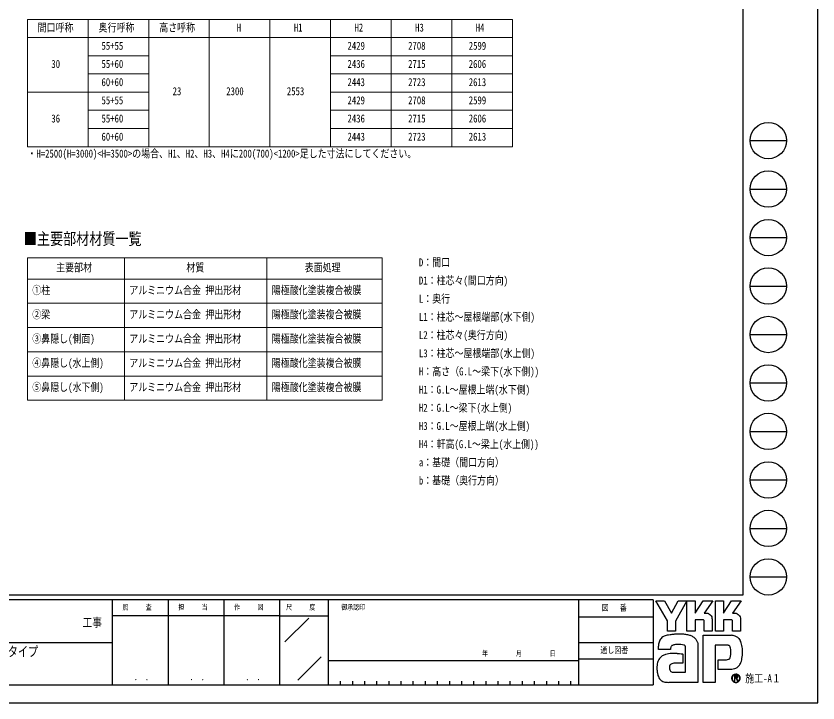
# Model space of a CAD drawing. Units: millimetres, scale not verified. Extents: x -16820 to 16820, y -11880 to 11880.
# Drawn here: x 3592 to 16820, y -11880 to -545 of the extents above; entities that cross this region are included whole.
import ezdxf
from ezdxf.enums import TextEntityAlignment as Align

# ---------------------------------------------------------------- set-up
doc = ezdxf.new("R2010")
doc.units = ezdxf.units.MM
doc.header["$LTSCALE"] = 50
doc.layers.add('0-1_TABLE1', color=7, linetype='Continuous', lineweight=18)
doc.layers.add('0-2_USER1', color=3, linetype='Continuous')
doc.layers.add('0-8_YKK_ZWAK', color=7, linetype='Continuous')
doc.styles.add('ＭＳ ゴシック', font='')
doc.styles.get('ＭＳ ゴシック').set_extended_font_data('MS Gothic')

msp = doc.modelspace()

# ---------------------------------------------------------------- linework, layer by layer
at = {"layer": '0-1_TABLE1'}
for p, q in [((3780.5, -601), (11780.5, -601)), ((3780.5, -601), (3780.5, -2701)), ((4780.5, -601), (4780.5, -2701)), ((5780.5, -601), (5780.5, -2701)), ((6780.5, -601), (6780.5, -2701)), ((7780.5, -601), (7780.5, -2701)), ((8780.5, -601), (8780.5, -2701)), ((9780.5, -601), (9780.5, -2701)), ((10780.5, -601), (10780.5, -2701)), ((11780.5, -601), (11780.5, -2701)), ((3780.5, -901), (11780.5, -901)), ((4780.5, -1201), (5780.5, -1201)), ((8780.5, -1201), (11780.5, -1201)), ((4780.5, -1501), (5780.5, -1501)), ((8780.5, -1501), (11780.5, -1501)), ((3780.5, -1801), (5780.5, -1801)), ((8780.5, -1801), (11780.5, -1801)), ((4780.5, -2101), (5780.5, -2101)), ((8780.5, -2101), (11780.5, -2101)), ((4780.5, -2401), (5780.5, -2401)), ((8780.5, -2401), (11780.5, -2401)), ((3780.5, -2701), (11780.5, -2701)), ((3780.5, -4535), (9630.5, -4535)), ((3780.5, -4535), (3780.5, -6885)), ((5380.5, -4535), (5380.5, -6885)), ((7730.5, -4535), (7730.5, -6885)), ((9630.5, -4535), (9630.5, -6885)), ((3780.5, -4885), (9630.5, -4885)), ((3780.5, -5285), (9630.5, -5285)), ((3780.5, -5685), (9630.5, -5685)), ((3780.5, -6085), (9630.5, -6085)), ((3780.5, -6485), (9630.5, -6485)), ((3780.5, -6885), (9630.5, -6885))]:
    msp.add_line(p, q, dxfattribs=at)
at = {"layer": '0-8_YKK_ZWAK'}
for p, q in [((15580.08, 11100), (15580.08, -10100)), ((15700.08, -2600), (16300.08, -2600)), ((15700.08, -3400), (16300.08, -3400)), ((15700.08, -4200), (16300.08, -4200)), ((15700.08, -5000), (16300.08, -5000)), ((15700.08, -5800), (16300.08, -5800)), ((15700.08, -6600), (16300.08, -6600)), ((15700.08, -7400), (16300.08, -7400)), ((15700.08, -8200), (16300.08, -8200)), ((15700.08, -9000), (16300.08, -9000)), ((15700.08, -9800), (16300.08, -9800)), ((15580.08, -10100), (-15619.92, -10100)), ((5180.08, -10180), (-19.92, -10180)), ((6100.08, -10180), (6100.08, -11580)), ((7020.08, -10180), (7020.08, -11580)), ((7940.08, -10180), (7940.08, -11580)), ((8740.08, -10180), (7940.08, -10180)), ((12870.08, -10180), (8740.08, -10180)), ((8740.08, -10180), (8740.08, -11580)), ((12870.08, -10180), (12870.08, -11580)), ((14100.08, -10180), (12870.08, -10180)), ((14100.08, -10180), (14100.08, -11580)), ((7940.08, -10440), (5180.08, -10440)), ((7940.08, -10440), (8740.08, -10440)), ((8028.42, -10873.16), (8420.15, -10481.43)), ((12870.08, -10460), (14100.08, -10460)), ((-19.92, -10880), (5180.08, -10880)), ((12870.08, -10880), (14100.08, -10880)), ((8242.69, -11503.95), (8627.57, -11119.07)), ((8740.08, -11180), (12870.08, -11180)), ((14100.08, -11160), (12870.08, -11160)), ((15516.66, -11422.88), (15516.66, -11422.88)), ((-19.92, -11580), (5180.08, -11580)), ((5180.08, -11580), (7940.08, -11580)), ((7940.08, -11580), (8740.08, -11580)), ((8740.08, -11580), (12870.08, -11580)), ((8940.08, -11520), (8940.08, -11580)), ((9140.08, -11520), (9140.08, -11580)), ((9340.08, -11520), (9340.08, -11580)), ((9540.08, -11520), (9540.08, -11580)), ((9740.08, -11520), (9740.08, -11580)), ((9940.08, -11520), (9940.08, -11580)), ((10140.08, -11520), (10140.08, -11580)), ((10340.08, -11520), (10340.08, -11580)), ((10540.08, -11520), (10540.08, -11580)), ((10740.08, -11520), (10740.08, -11580)), ((10940.08, -11520), (10940.08, -11580)), ((11140.08, -11520), (11140.08, -11580)), ((11340.08, -11520), (11340.08, -11580)), ((11540.08, -11520), (11540.08, -11580)), ((11740.08, -11520), (11740.08, -11580)), ((11940.08, -11520), (11940.08, -11580)), ((12140.08, -11520), (12140.08, -11580)), ((12340.08, -11520), (12340.08, -11580)), ((12540.08, -11520), (12540.08, -11580)), ((12740.08, -11520), (12740.08, -11580)), ((12870.08, -11580), (14100.08, -11580)), ((15466.69, -11535.92), (15466.69, -11535.92))]:
    msp.add_line(p, q, dxfattribs=at)
for points in [[(-16820, -11880), (16820, -11880), (16820, 11880), (-16820, 11880)], [(14144.08, -10192), (14291.32, -10192), (14401.89, -10400.4), (14512.16, -10192), (14659.51, -10192), (14470.69, -10527.96), (14470.69, -10696.54), (14336.39, -10696.54), (14336.39, -10523.43)]]:
    msp.add_lwpolyline(points, close=True, dxfattribs=at)
for points in [[(7940.08, -10180), (5180.08, -10180), (5180.08, -11580)], [(14922.19, -10506.44), (14795.08, -10506.44), (14795.08, -10696.39), (14659.66, -10696.39), (14659.66, -10192), (14795.08, -10192), (14795.08, -10398.34), (14928.28, -10192), (15087.35, -10192), (14944.64, -10400.85), (14949.7, -10400.85), (14955.28, -10400.85), (14961.01, -10400.85), (14966.53, -10400.85), (14971.46, -10400.85), (14975.44, -10400.85), (14978.1, -10400.85), (14979.07, -10400.85)], [(15390.05, -10506.44), (15263.08, -10506.44), (15263.08, -10696.54), (15127.58, -10696.54), (15127.58, -10192), (15263.08, -10192), (15263.08, -10398.34), (15396.13, -10192), (15555.21, -10192), (15412.49, -10400.85), (15417.6, -10400.85), (15423.21, -10400.85), (15428.95, -10400.85), (15434.45, -10400.85), (15439.37, -10400.85), (15443.32, -10400.85), (15445.97, -10400.85), (15446.93, -10400.85)], [(15018.02, -10408.85), (15034.2, -10418.09), (15047.89, -10430.13), (15058.9, -10444.47), (15067.02, -10460.6), (15072.04, -10477.99), (15073.77, -10496.14), (15073.77, -10696.87), (14941.64, -10696.87), (14941.64, -10525.64)], [(15485.93, -10408.85), (15502.15, -10418.09), (15515.9, -10430.13), (15526.96, -10444.47), (15535.13, -10460.6), (15540.19, -10477.99), (15541.92, -10496.14), (15541.92, -10696.54), (15409.5, -10696.54), (15409.5, -10525.64)], [(15315.48, -10926.03), (15124.78, -10926.03), (15124.78, -11540), (14924.92, -11540), (14924.92, -10763.17), (15389.41, -10763.17)], [(15514.85, -10818.05), (15527.89, -10834.5), (15537.65, -10850.44), (15544.46, -10864.86)], [(14419.18, -10929.25), (14409.89, -10934.48), (14402.64, -10940.87), (14397.15, -10948.33), (14393.17, -10956.78), (14390.42, -10966.12), (14388.64, -10976.28), (14387.56, -10987.16), (14386.92, -10998.67), (14186.98, -10999.16), (14187.56, -10971.81), (14188.67, -10941.09)], [(14830.83, -10876.66), (14836.51, -10899.61), (14839.72, -10924.17), (14840.74, -10950.34), (14840.74, -11540), (14358.21, -11540)], [(14495.79, -11062.11), (14533.63, -11064.61), (14563.38, -11067.94), (14582.84, -11071.07), (14589.82, -11072.93), (14589.82, -11225.89), (14567.69, -11223.56), (14543.42, -11222.24), (14518.59, -11221.73), (14494.75, -11221.81), (14473.47, -11222.25), (14456.33, -11222.84), (14444.9, -11223.35), (14440.74, -11223.57), (14423.45, -11226.73), (14408.54, -11231.68), (14396.01, -11238.45), (14385.87, -11247.08), (14378.11, -11257.59), (14372.73, -11270.02), (14369.74, -11284.4), (14369.14, -11300.76), (14371.05, -11318.75), (14374.87, -11333.63), (14380.37, -11345.67), (14387.31, -11355.16), (14395.44, -11362.38), (14404.54, -11367.62), (14414.35, -11371.16), (14424.64, -11373.29), (14637.05, -11373.29), (14637.05, -10980.3), (14637.11, -10972.5), (14636.7, -10964.89), (14635.71, -10957.55), (14634, -10950.58), (14631.45, -10944.1), (14627.94, -10938.19), (14623.35, -10932.95), (14617.55, -10928.5)], [(14617.55, -10928.5), (14605.09, -10923.61), (14585.18, -10919.46), (14559.76, -10916.41), (14530.83, -10914.78), (14500.33, -10914.91), (14470.25, -10917.14)], [(15383.31, -11043.99), (15383.06, -11018.53), (15381.84, -10995.59), (15378.97, -10975.45), (15373.75, -10958.37)], [(15498.25, -11283.89), (15479.8, -11298.23), (15460.58, -11309.5), (15440.73, -11317.92), (15420.4, -11323.68), (15399.74, -11326.98), (15378.88, -11328.04), (15173.44, -11328.04), (15173.44, -11166.65), (15289.29, -11166.65), (15310.65, -11166.35), (15329.43, -11164.54), (15345.54, -11159.81)], [(15498.42, -11450.39), (15498.33, -11448.04), (15498.03, -11445.79), (15497.55, -11443.62), (15496.87, -11441.55), (15496.01, -11439.59), (15494.96, -11437.75), (15493.73, -11436.03), (15492.32, -11434.45), (15490.47, -11432.81), (15488.41, -11431.38), (15486.16, -11430.17), (15483.73, -11429.17), (15481.11, -11428.39), (15478.33, -11427.83), (15475.4, -11427.49), (15472.31, -11427.37), (15441.99, -11427.37), (15441.99, -11516.56), (15451.16, -11516.56), (15451.16, -11436.47), (15472.31, -11436.47), (15474.49, -11436.54), (15476.55, -11436.75), (15478.47, -11437.11), (15480.25, -11437.6), (15481.89, -11438.22), (15483.37, -11438.98), (15484.7, -11439.87), (15485.86, -11440.89)], [(15489.44, -11450.39), (15488.88, -11454.67), (15487.35, -11458.05), (15485.05, -11460.63), (15482.18, -11462.5), (15478.97, -11463.78), (15475.62, -11464.56), (15472.33, -11464.96), (15469.31, -11465.06), (15461.38, -11465.06), (15465.38, -11471.88), (15491.57, -11516.86), (15502.06, -11516.86), (15476.8, -11473.56), (15479.17, -11473.09), (15481.42, -11472.5), (15483.56, -11471.78), (15485.58, -11470.93), (15487.47, -11469.96), (15489.23, -11468.86), (15490.85, -11467.64), (15492.32, -11466.3)]]:
    msp.add_lwpolyline(points, dxfattribs=at)
for centre in [(16000.08, -2600), (16000.08, -3400), (16000.08, -4200), (16000.08, -5000), (16000.08, -5800), (16000.08, -6600), (16000.08, -7400), (16000.08, -8200), (16000.08, -9000), (16000.08, -9800)]:
    msp.add_circle(centre, 300, dxfattribs=at)
for centre, radius, start, end in [((14979.26, -10500.76), 99.91, 78.26798, 90.11215), ((14980.7, -10493.48), 92.5, 66.19963, 78.22058), ((15447.12, -10500.93), 100.09, 78.27851, 90.10826), ((15448.5, -10493.92), 92.94, 66.2483, 78.23226), ((14922.9, -10525.17), 18.75, 358.57817, 92.1683), ((15390.84, -10525.08), 18.66, 358.29941, 92.43455), ((14366.42, -10925.15), 174.32, 152.2125, 163.4865), ((14339.75, -10911.36), 144.29, 138.03852, 152.12015), ((14339.73, -10912.03), 144.73, 122.60463, 137.83438), ((14358.86, -10942.98), 181.11, 108.37421, 122.42809), ((14389.17, -11050.77), 293, 100.93159, 107.35499), ((14488.21, -11531.27), 783.59, 97.86054, 101.37938), ((14534.71, -11854.32), 1109.97, 94.90201, 97.9576), ((14537.88, -11880.18), 1136.01, 91.6169, 94.94971), ((14533.48, -11696.24), 952.01, 87.51794, 91.66439), ((14545.84, -11431.1), 686.59, 81.92631, 87.59083), ((14582.35, -11180.92), 433.76, 73.67137, 82.05943), ((14636.5, -10999.67), 244.6, 60.60528, 73.9085), ((14658.67, -10955.46), 195.21, 52.17347, 59.90542), ((14678.5, -10929.79), 162.78, 43.55042, 52.14561), ((14689.43, -10919.23), 147.59, 34.48659, 43.50182), ((14689.5, -10919.01), 147.4, 25.58915, 34.43128), ((15381.82, -10976.85), 213.82, 78.73198, 87.96551), ((15388.09, -10944.79), 181.15, 69.03034, 78.69541), ((15393.93, -10929.2), 164.51, 59.39484, 68.9885), ((15396.64, -10924.46), 159.04, 50.3012, 59.3616), ((15395.65, -10925.57), 160.53, 42.05209, 50.28551), ((14551.22, -10961.83), 363.14, 171.55622, 176.72493), ((14428.16, -10943.47), 238.72, 163.48385, 171.57982), ((14471.96, -11054.52), 135.93, 102.4979, 112.84632), ((14498.26, -11167.97), 252.4, 96.37207, 102.75341), ((14676.39, -10925.15), 161.88, 17.43089, 25.54591), ((15316.57, -11024.04), 98.02, 77.94572, 90.63794), ((15325.08, -10984.07), 57.15, 60.20991, 77.92418), ((15330.61, -10973.68), 45.39, 39.8078, 59.75378), ((15322.85, -10979.62), 55.15, 22.65544, 39.38165), ((15316.37, -10971.25), 251.69, 14.76267, 25.00486), ((15162.01, -11013.32), 411.68, 7.9139, 14.95041), ((15007.83, -11035.74), 567.48, 2.54376, 8.01251), ((14343.5, -11258.05), 178.07, 120.60724, 130.53081), ((14362.46, -11290.29), 215.47, 112.58838, 120.58162), ((14387.97, -11351.6), 281.87, 106.61303, 112.59024), ((14428.1, -11486.45), 422.57, 99.87193, 106.59825), ((14450.58, -11613.09), 551.18, 94.78469, 99.91711), ((14461.52, -11739.08), 677.65, 90.80099, 94.81812), ((14463.18, -11832.9), 771.48, 87.57779, 90.82714), ((15169.99, -11067.03), 212.44, 347.14308, 355.40008), ((14928.81, -11046.31), 454.5, 355.2339, 0.29193), ((14944.68, -11042.01), 630.7, 352.8937, 357.82206), ((14919.45, -11040.38), 655.97, 357.76419, 2.60674), ((14435.93, -11282.78), 272.02, 164.97537, 174.56739), ((14369.83, -11265.16), 203.61, 153.89178, 164.94341), ((14339.71, -11250.68), 170.2, 142.04688, 153.80771), ((14333.9, -11246.51), 163.05, 130.60221, 141.94427), ((15326.88, -11117.71), 46.05, 293.91672, 314.09376), ((15320.6, -11112.17), 54.4, 314.78099, 333.92928), ((15280.2, -11092.55), 99.31, 334.00676, 347.34989), ((15401.44, -11157.7), 157.39, 326.23251, 339.61931), ((15253.62, -11100.47), 315.9, 339.22498, 347.31457), ((15076.6, -11059.17), 497.67, 347.15166, 352.97565), ((14552.53, -11293.95), 389.16, 174.55588, 182.47272), ((14769.99, -11290.53), 606.59, 181.90948, 187.89042), ((14514.77, -11326.42), 348.86, 187.80471, 196.36971), ((15364.91, -11133.55), 200.95, 311.57033, 318.66243), ((15341.65, -11113.15), 231.89, 318.67367, 325.29112), ((14380.02, -11366.23), 208.35, 196.3102, 208.20993), ((14321.34, -11397.46), 141.88, 208.29777, 223.35561), ((14308.1, -11409.1), 124.27, 223.64205, 239.63663), ((15466.38, -11472.84), 70.14, 179.86065, 225.14399), ((15466.81, -11472.76), 70.56, 90.09157, 179.92363), ((15466.36, -11472.53), 62.75, 134.8007, 180.12175), ((15466.11, -11472.93), 62.49, 179.75513, 225.29722), ((15466.55, -11472.18), 62.62, 89.86602, 135.149), ((15466.82, -11472.65), 63.1, 45.03108, 90.11509), ((15466.59, -11472.56), 63.35, 270.09072, 359.90926), ((15466.8, -11472.62), 70.43, 44.93442, 90.08536), ((15476.03, -11450.01), 13.41, 358.3894, 42.86139), ((15476.3, -11451.03), 22.14, 316.37674, 1.6565), ((15466.86, -11472.67), 63.09, 0.00643, 45.07115), ((15467.36, -11472.41), 69.88, 359.78949, 45.13288), ((15467.19, -11472.95), 70.06, 314.92572, 0.23508), ((14319.09, -11389.12), 147.06, 239.8785, 253.65355), ((14339.2, -11320.03), 219.02, 253.69102, 263.74909), ((14356.23, -11168.39), 371.62, 263.68487, 270.30455), ((15466.71, -11472.84), 70.37, 224.94536, 269.98445), ((15466.57, -11473.5), 62.42, 224.62822, 270.10973), ((15466.71, -11472.5), 70.72, 269.98802, 314.93777)]:
    msp.add_arc(centre, radius, start, end, dxfattribs=at)

# ---------------------------------------------------------------- texts
at = {"layer": '0-1_TABLE1', "style": 'ＭＳ ゴシック', "width": 0.8}
for s, p in [('間口呼称', (3949.3, -841)), ('奥行呼称', (4954.1, -841)), ('高さ呼称', (5954.1, -841)), ('H', (7232.5, -841)), ('H1', (8174.9, -841)), ('H2', (9174.9, -841)), ('H3', (10174.9, -841)), ('H4', (11174.9, -841)), ('55+55', (5002.1, -1141)), ('2429', (9059.7, -1141)), ('2708', (10059.7, -1141)), ('2599', (11059.7, -1141)), ('30', (4174.9, -1441)), ('55+60', (5002.1, -1441)), ('2436', (9059.7, -1441)), ('2715', (10059.7, -1441)), ('2606', (11059.7, -1441)), ('60+60', (5002.1, -1741)), ('2443', (9059.7, -1741)), ('2723', (10059.7, -1741)), ('2613', (11059.7, -1741)), ('23', (6174.9, -1891)), ('2300', (7059.7, -1891)), ('2553', (8059.7, -1891)), ('55+55', (5002.1, -2041)), ('2429', (9059.7, -2041)), ('2708', (10059.7, -2041)), ('2599', (11059.7, -2041)), ('36', (4174.9, -2341)), ('55+60', (5002.1, -2341)), ('2436', (9059.7, -2341)), ('2715', (10059.7, -2341)), ('2606', (11059.7, -2341)), ('60+60', (5002.1, -2641)), ('2443', (9059.7, -2641)), ('2723', (10059.7, -2641)), ('2613', (11059.7, -2641)), ('主要部材', (4254.1, -4800)), ('材質', (6401.9, -4800)), ('表面処理', (8354.1, -4800)), ('①柱', (3860.5, -5175)), ('アルミニウム合金 押出形材', (5460.5, -5175)), ('陽極酸化塗装複合被膜', (7810.5, -5175)), ('②梁', (3860.5, -5575)), ('アルミニウム合金 押出形材', (5460.5, -5575)), ('陽極酸化塗装複合被膜', (7810.5, -5575)), ('③鼻隠し(側面)', (3860.5, -5975)), ('アルミニウム合金 押出形材', (5460.5, -5975)), ('陽極酸化塗装複合被膜', (7810.5, -5975)), ('④鼻隠し(水上側)', (3860.5, -6375)), ('アルミニウム合金 押出形材', (5460.5, -6375)), ('陽極酸化塗装複合被膜', (7810.5, -6375)), ('⑤鼻隠し(水下側)', (3860.5, -6775)), ('アルミニウム合金 押出形材', (5460.5, -6775)), ('陽極酸化塗装複合被膜', (7810.5, -6775))]:
    msp.add_text(s, height=132, dxfattribs=at).set_placement(p, align=Align.BOTTOM_LEFT)
at = {"layer": '0-2_USER1', "style": 'ＭＳ ゴシック'}
for s, height, width, p in [('・H=2500(H=3000)<H=3500>の場合、H1、H2、H3、H4に200(700)<1200>足した寸法にしてください。', 132, 0.8, (3780.5, -2920.13)), ('■主要部材材質一覧', 197.9, 0.8, (3720.92, -4378.84)), ('D：間口', 132, 0.8, (10237.5, -4715)), ('D1：柱芯々(間口方向)', 132, 0.8, (10237.5, -5015)), ('L：奥行', 132, 0.8, (10237.5, -5315)), ('L1：柱芯～屋根端部(水下側)', 132, 0.8, (10237.5, -5615)), ('L2：柱芯々(奥行方向)', 132, 0.8, (10237.5, -5915)), ('L3：柱芯～屋根端部(水上側)', 132, 0.8, (10237.5, -6215)), ('H：高さ（G.L～梁下(水下側))', 132, 0.8, (10237.5, -6515)), ('H1：G.L～屋根上端(水下側)', 132, 0.8, (10237.5, -6815)), ('H2：G.L～梁下(水上側)', 132, 0.8, (10237.5, -7115)), ('H3：G.L～屋根上端(水上側)', 132, 0.8, (10237.5, -7415)), ('H4：軒高(G.L～梁上(水上側))', 132, 0.8, (10237.5, -7715)), ('a：基礎（間口方向）', 132, 0.8, (10237.5, -8015)), ('b：基礎（奥行方向）', 132, 0.8, (10237.5, -8315)), ('カーポート ジーポートPro/ProG 4500タイプ', 164.2, 0.75, (602, -11162))]:
    msp.add_text(s, height=height, dxfattribs=dict(at, width=width)).set_placement(p, align=Align.BOTTOM_LEFT)
at = {"layer": '0-8_YKK_ZWAK', "style": 'ＭＳ ゴシック', "width": 0.8}
for s, height, p in [('照     査', 87.98, (5345.68, -10370)), ('担     当', 87.98, (6268.88, -10370)), ('作     図', 87.98, (7188.88, -10370)), ('尺     度', 87.98, (8045.68, -10370)), ('御承認印', 87.98, (8956.55, -10370)), ('図\u3000 番', 102.6, (13253.61, -10390)), ('工事', 146.6, (4689.33, -10669.86)), ('通し図番', 102.6, (13231.21, -11090)), ('年        月        日', 87.98, (11279.63, -11132.86)), ('． ．', 103.7, (5540, -11537.41)), ('． ．', 103.7, (6460, -11537.41)), ('． ．', 103.7, (7380, -11537.41)), ('施工-A１', 132, (15620.08, -11580))]:
    msp.add_text(s, height=height, dxfattribs=at).set_placement(p, align=Align.BOTTOM_LEFT)

doc.saveas('drawing.dxf')
